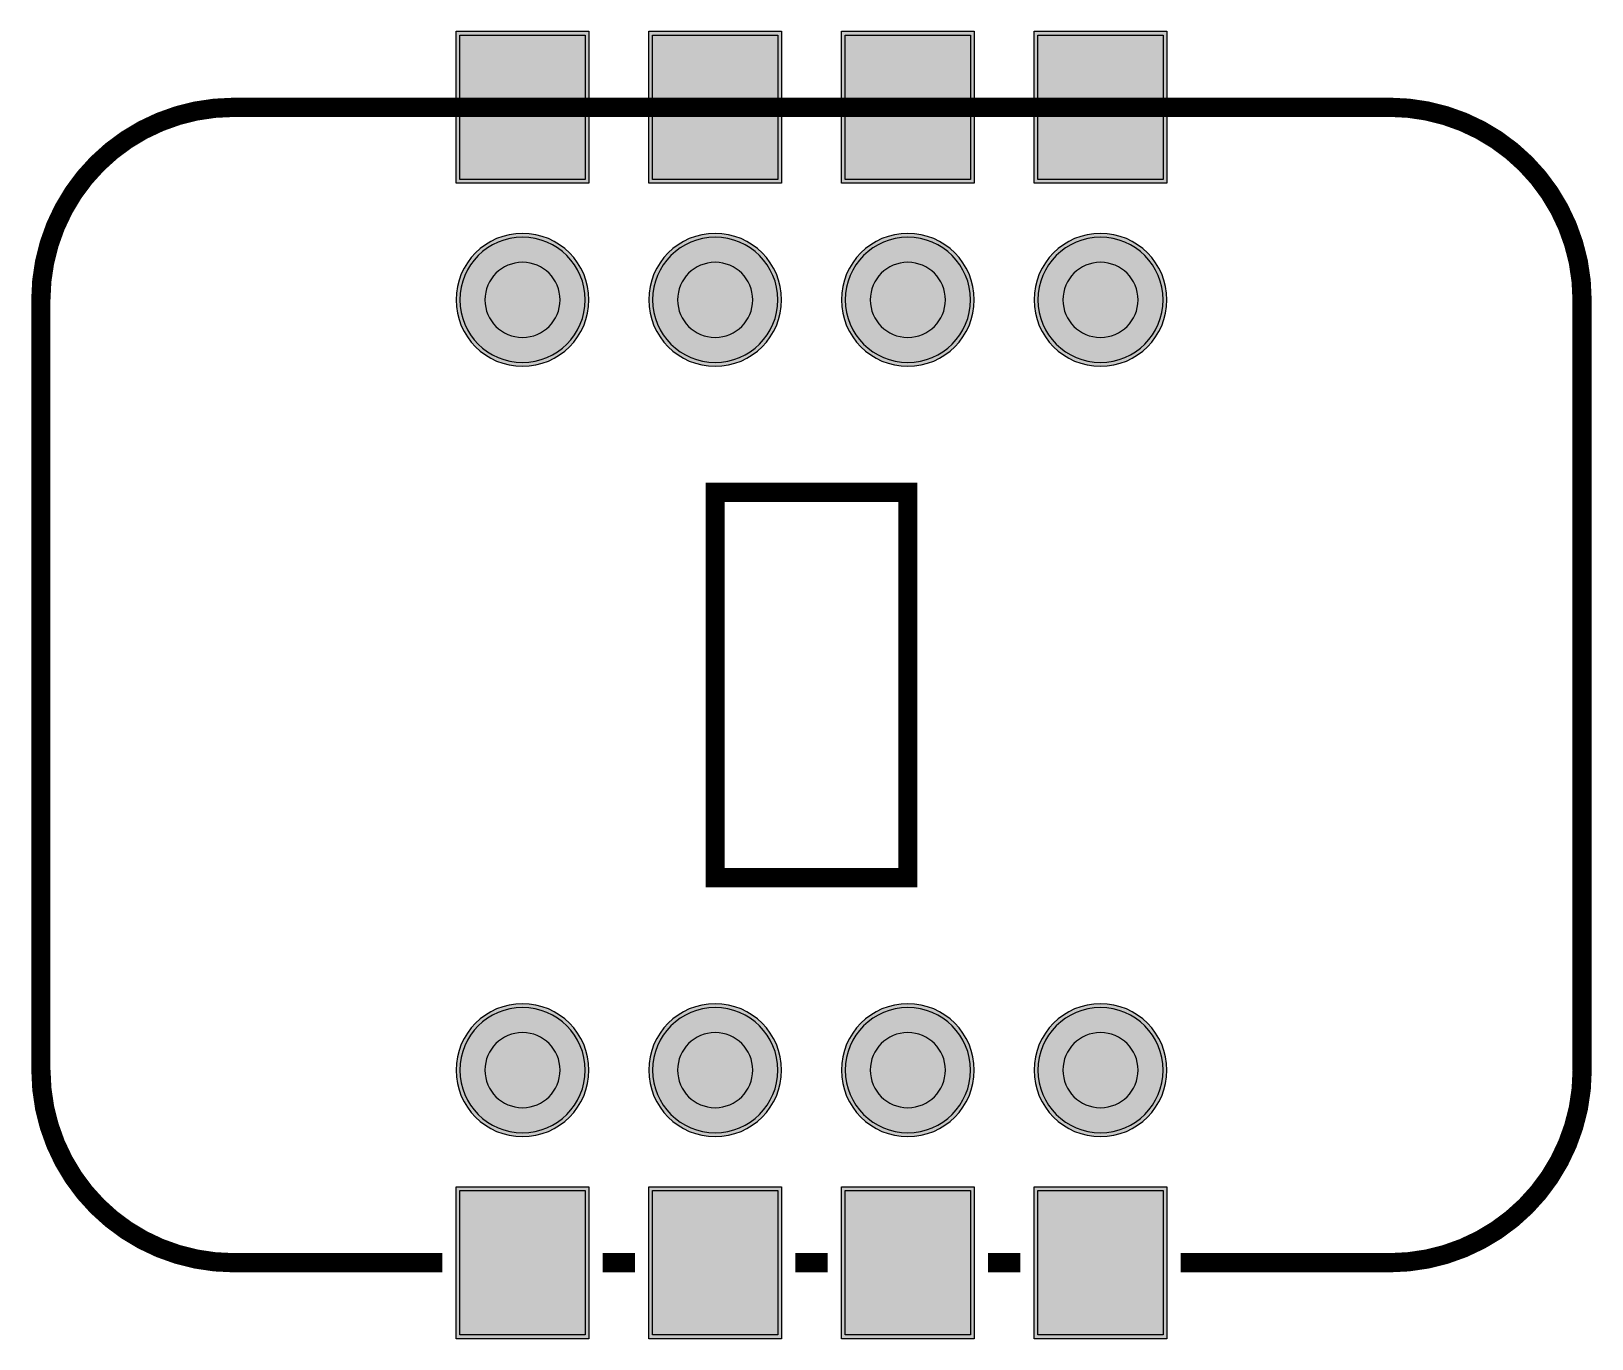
# Model space of a CAD drawing. Header units: millimetres. Extents: x -6.5 to 14.1, y -1 to 16.2.
import ezdxf

# ---------------------------------------------------------------- set-up
doc = ezdxf.new("R2010")
doc.units = ezdxf.units.MM
doc.header["$MEASUREMENT"] = 0
for name, color, linetype, true_color in [('Bottom-Layer', 7, 'Continuous', 0x0000ff), ('Bottom-Paste-Mask-Layer', 7, 'Continuous', 0x800000), ('Bottom-Solder-Mask-Layer', 7, 'Continuous', 0xaa00ff), ('Hole-Layer', 7, 'Continuous', 0x222222), ('Multi-Layer', 7, 'Continuous', 0xc0c0c0), ('Top-Layer', 7, 'Continuous', 0xff0000), ('Top-Paste-Mask-Layer', 7, 'Continuous', 0x808080), ('Top-Silkscreen-Layer', 7, 'Continuous', 0xffcc00), ('Top-Solder-Mask-Layer', 7, 'Continuous', 0x800080)]:
    doc.layers.add(name, color=color, linetype=linetype, true_color=true_color)

msp = doc.modelspace()

# ---------------------------------------------------------------- hatches: boundary and pattern name
at = {"layer": 'Bottom-Layer'}
for points in [[(-0.826, 12.7, 1), (0.826, 12.7, 1)], [(1.715, 12.7, 1), (3.366, 12.7, 1)], [(4.255, 12.7, 1), (5.906, 12.7, 1)], [(6.795, 12.7, 1), (8.446, 12.7, 1)], [(-0.826, 2.54, 1), (0.826, 2.54, 1)], [(1.715, 2.54, 1), (3.366, 2.54, 1)], [(4.255, 2.54, 1), (5.906, 2.54, 1)], [(6.795, 2.54, 1), (8.446, 2.54, 1)]]:
    msp.add_hatch(color=256, dxfattribs=at).paths.add_polyline_path(points)
at = {"layer": 'Bottom-Paste-Mask-Layer'}
for points in [[(-0.826, 12.7, 1), (0.826, 12.7, 1)], [(1.715, 12.7, 1), (3.366, 12.7, 1)], [(4.255, 12.7, 1), (5.906, 12.7, 1)], [(6.795, 12.7, 1), (8.446, 12.7, 1)], [(-0.826, 2.54, 1), (0.826, 2.54, 1)], [(1.715, 2.54, 1), (3.366, 2.54, 1)], [(4.255, 2.54, 1), (5.906, 2.54, 1)], [(6.795, 2.54, 1), (8.446, 2.54, 1)]]:
    msp.add_hatch(color=256, dxfattribs=at).paths.add_polyline_path(points)
at = {"layer": 'Bottom-Solder-Mask-Layer'}
for points in [[(-0.876, 12.7, 1), (0.876, 12.7, 1)], [(1.664, 12.7, 1), (3.416, 12.7, 1)], [(4.204, 12.7, 1), (5.956, 12.7, 1)], [(6.744, 12.7, 1), (8.496, 12.7, 1)], [(-0.876, 2.54, 1), (0.876, 2.54, 1)], [(1.664, 2.54, 1), (3.416, 2.54, 1)], [(4.204, 2.54, 1), (5.956, 2.54, 1)], [(6.744, 2.54, 1), (8.496, 2.54, 1)]]:
    msp.add_hatch(color=256, dxfattribs=at).paths.add_polyline_path(points)
at = {"layer": 'Hole-Layer'}
for points in [[(-0.495, 12.7, 1), (0.495, 12.7, 1)], [(2.045, 12.7, 1), (3.035, 12.7, 1)], [(4.585, 12.7, 1), (5.575, 12.7, 1)], [(7.125, 12.7, 1), (8.115, 12.7, 1)], [(-0.495, 2.54, 1), (0.495, 2.54, 1)], [(2.045, 2.54, 1), (3.035, 2.54, 1)], [(4.585, 2.54, 1), (5.575, 2.54, 1)], [(7.125, 2.54, 1), (8.115, 2.54, 1)]]:
    msp.add_hatch(color=256, dxfattribs=at).paths.add_polyline_path(points)
at = {"layer": 'Multi-Layer'}
for points in [[(-0.826, 12.7, 1), (0.826, 12.7, 1)], [(-0.826, 12.7, 1), (0.826, 12.7, 1)], [(-0.826, 12.7, 1), (0.826, 12.7, 1)], [(1.715, 12.7, 1), (3.366, 12.7, 1)], [(1.715, 12.7, 1), (3.366, 12.7, 1)], [(1.715, 12.7, 1), (3.366, 12.7, 1)], [(4.255, 12.7, 1), (5.906, 12.7, 1)], [(4.255, 12.7, 1), (5.906, 12.7, 1)], [(4.255, 12.7, 1), (5.906, 12.7, 1)], [(6.795, 12.7, 1), (8.446, 12.7, 1)], [(6.795, 12.7, 1), (8.446, 12.7, 1)], [(6.795, 12.7, 1), (8.446, 12.7, 1)], [(-0.826, 2.54, 1), (0.826, 2.54, 1)], [(-0.826, 2.54, 1), (0.826, 2.54, 1)], [(-0.826, 2.54, 1), (0.826, 2.54, 1)], [(1.715, 2.54, 1), (3.366, 2.54, 1)], [(1.715, 2.54, 1), (3.366, 2.54, 1)], [(1.715, 2.54, 1), (3.366, 2.54, 1)], [(4.255, 2.54, 1), (5.906, 2.54, 1)], [(4.255, 2.54, 1), (5.906, 2.54, 1)], [(4.255, 2.54, 1), (5.906, 2.54, 1)], [(6.795, 2.54, 1), (8.446, 2.54, 1)], [(6.795, 2.54, 1), (8.446, 2.54, 1)], [(6.795, 2.54, 1), (8.446, 2.54, 1)]]:
    msp.add_hatch(color=256, dxfattribs=at).paths.add_polyline_path(points)
at = {"layer": 'Top-Layer'}
for points in [[(-0.826, 14.288), (-0.826, 16.193), (0.826, 16.193), (0.826, 14.288)], [(1.715, 14.288), (1.715, 16.193), (3.366, 16.193), (3.366, 14.288)], [(4.255, 14.288), (4.255, 16.193), (5.906, 16.193), (5.906, 14.288)], [(6.795, 14.288), (6.795, 16.193), (8.446, 16.193), (8.446, 14.288)], [(-0.826, 12.7, 1), (0.826, 12.7, 1)], [(1.715, 12.7, 1), (3.366, 12.7, 1)], [(4.255, 12.7, 1), (5.906, 12.7, 1)], [(6.795, 12.7, 1), (8.446, 12.7, 1)], [(-0.826, 2.54, 1), (0.826, 2.54, 1)], [(1.715, 2.54, 1), (3.366, 2.54, 1)], [(4.255, 2.54, 1), (5.906, 2.54, 1)], [(6.795, 2.54, 1), (8.446, 2.54, 1)], [(-0.826, -0.953), (-0.826, 0.953), (0.826, 0.953), (0.826, -0.953)], [(1.715, -0.953), (1.715, 0.953), (3.366, 0.953), (3.366, -0.953)], [(4.255, -0.953), (4.255, 0.953), (5.906, 0.953), (5.906, -0.953)], [(6.795, -0.953), (6.795, 0.953), (8.446, 0.953), (8.446, -0.953)]]:
    msp.add_hatch(color=256, dxfattribs=at).paths.add_polyline_path(points)
at = {"layer": 'Top-Paste-Mask-Layer'}
for points in [[(-0.826, 14.288), (-0.826, 16.193), (0.826, 16.193), (0.826, 14.288)], [(1.715, 14.288), (1.715, 16.193), (3.366, 16.193), (3.366, 14.288)], [(4.255, 14.288), (4.255, 16.193), (5.906, 16.193), (5.906, 14.288)], [(6.795, 14.288), (6.795, 16.193), (8.446, 16.193), (8.446, 14.288)], [(-0.826, 12.7, 1), (0.826, 12.7, 1)], [(1.715, 12.7, 1), (3.366, 12.7, 1)], [(4.255, 12.7, 1), (5.906, 12.7, 1)], [(6.795, 12.7, 1), (8.446, 12.7, 1)], [(-0.826, 2.54, 1), (0.826, 2.54, 1)], [(1.715, 2.54, 1), (3.366, 2.54, 1)], [(4.255, 2.54, 1), (5.906, 2.54, 1)], [(6.795, 2.54, 1), (8.446, 2.54, 1)], [(-0.826, -0.953), (-0.826, 0.953), (0.826, 0.953), (0.826, -0.953)], [(1.715, -0.953), (1.715, 0.953), (3.366, 0.953), (3.366, -0.953)], [(4.255, -0.953), (4.255, 0.953), (5.906, 0.953), (5.906, -0.953)], [(6.795, -0.953), (6.795, 0.953), (8.446, 0.953), (8.446, -0.953)]]:
    msp.add_hatch(color=256, dxfattribs=at).paths.add_polyline_path(points)
at = {"layer": 'Top-Solder-Mask-Layer'}
for points in [[(-0.876, 14.237), (-0.876, 16.243), (0.876, 16.243), (0.876, 14.237)], [(1.664, 14.237), (1.664, 16.243), (3.416, 16.243), (3.416, 14.237)], [(4.204, 14.237), (4.204, 16.243), (5.956, 16.243), (5.956, 14.237)], [(6.744, 14.237), (6.744, 16.243), (8.496, 16.243), (8.496, 14.237)], [(-0.876, 12.7, 1), (0.876, 12.7, 1)], [(1.664, 12.7, 1), (3.416, 12.7, 1)], [(4.204, 12.7, 1), (5.956, 12.7, 1)], [(6.744, 12.7, 1), (8.496, 12.7, 1)], [(-0.876, 2.54, 1), (0.876, 2.54, 1)], [(1.664, 2.54, 1), (3.416, 2.54, 1)], [(4.204, 2.54, 1), (5.956, 2.54, 1)], [(6.744, 2.54, 1), (8.496, 2.54, 1)], [(-0.876, -1.003), (-0.876, 1.003), (0.876, 1.003), (0.876, -1.003)], [(1.664, -1.003), (1.664, 1.003), (3.416, 1.003), (3.416, -1.003)], [(4.204, -1.003), (4.204, 1.003), (5.956, 1.003), (5.956, -1.003)], [(6.744, -1.003), (6.744, 1.003), (8.496, 1.003), (8.496, -1.003)]]:
    msp.add_hatch(color=256, dxfattribs=at).paths.add_polyline_path(points)

# ---------------------------------------------------------------- linework, layer by layer
at = {"layer": 'Bottom-Layer'}
for points in [[(-0.826, 12.7, 1), (0.826, 12.7, 1)], [(1.715, 12.7, 1), (3.366, 12.7, 1)], [(4.255, 12.7, 1), (5.906, 12.7, 1)], [(6.795, 12.7, 1), (8.446, 12.7, 1)], [(-0.826, 2.54, 1), (0.826, 2.54, 1)], [(1.715, 2.54, 1), (3.366, 2.54, 1)], [(4.255, 2.54, 1), (5.906, 2.54, 1)], [(6.795, 2.54, 1), (8.446, 2.54, 1)]]:
    msp.add_lwpolyline(points, format="xyb", close=True, dxfattribs=at)
at = {"layer": 'Bottom-Paste-Mask-Layer'}
for points in [[(-0.826, 12.7, 1), (0.826, 12.7, 1)], [(1.715, 12.7, 1), (3.366, 12.7, 1)], [(4.255, 12.7, 1), (5.906, 12.7, 1)], [(6.795, 12.7, 1), (8.446, 12.7, 1)], [(-0.826, 2.54, 1), (0.826, 2.54, 1)], [(1.715, 2.54, 1), (3.366, 2.54, 1)], [(4.255, 2.54, 1), (5.906, 2.54, 1)], [(6.795, 2.54, 1), (8.446, 2.54, 1)]]:
    msp.add_lwpolyline(points, format="xyb", close=True, dxfattribs=at)
at = {"layer": 'Bottom-Solder-Mask-Layer'}
for points in [[(-0.876, 12.7, 1), (0.876, 12.7, 1)], [(6.744, 12.7, 1), (8.496, 12.7, 1)], [(-0.876, 2.54, 1), (0.876, 2.54, 1)], [(6.744, 2.54, 1), (8.496, 2.54, 1)]]:
    msp.add_lwpolyline(points, format="xyb", close=True, dxfattribs=at)
for points in [[(1.664, 12.7, 1), (3.416, 12.7), (3.416, 12.7, 1), (1.664, 12.7)], [(4.204, 12.7, 1), (5.956, 12.7), (5.956, 12.7, 1), (4.204, 12.7)], [(1.664, 2.54, 1), (3.416, 2.54), (3.416, 2.54, 1), (1.664, 2.54)], [(4.204, 2.54, 1), (5.956, 2.54), (5.956, 2.54, 1), (4.204, 2.54)]]:
    msp.add_lwpolyline(points, format="xyb", dxfattribs=at)
at = {"layer": 'Hole-Layer'}
for points in [[(-0.495, 12.7, 1), (0.495, 12.7, 1)], [(-0.495, 2.54, 1), (0.495, 2.54, 1)]]:
    msp.add_lwpolyline(points, format="xyb", close=True, dxfattribs=at)
for points in [[(2.045, 12.7, 1), (3.035, 12.7), (3.035, 12.7, 1), (2.045, 12.7)], [(4.585, 12.7, 1), (5.575, 12.7), (5.575, 12.7, 1), (4.585, 12.7)], [(7.125, 12.7, 1), (8.115, 12.7), (8.115, 12.7, 1), (7.125, 12.7)], [(2.045, 2.54, 1), (3.035, 2.54), (3.035, 2.54, 1), (2.045, 2.54)], [(4.585, 2.54, 1), (5.575, 2.54), (5.575, 2.54, 1), (4.585, 2.54)], [(7.125, 2.54, 1), (8.115, 2.54), (8.115, 2.54, 1), (7.125, 2.54)]]:
    msp.add_lwpolyline(points, format="xyb", dxfattribs=at)
at = {"layer": 'Multi-Layer'}
for points in [[(-0.826, 12.7, 1), (0.826, 12.7, 1)], [(-0.826, 12.7, 1), (0.826, 12.7, 1)], [(-0.826, 12.7, 1), (0.826, 12.7, 1)], [(1.715, 12.7, 1), (3.366, 12.7, 1)], [(1.715, 12.7, 1), (3.366, 12.7, 1)], [(1.715, 12.7, 1), (3.366, 12.7, 1)], [(4.255, 12.7, 1), (5.906, 12.7, 1)], [(4.255, 12.7, 1), (5.906, 12.7, 1)], [(4.255, 12.7, 1), (5.906, 12.7, 1)], [(6.795, 12.7, 1), (8.446, 12.7, 1)], [(6.795, 12.7, 1), (8.446, 12.7, 1)], [(6.795, 12.7, 1), (8.446, 12.7, 1)], [(-0.826, 2.54, 1), (0.826, 2.54, 1)], [(-0.826, 2.54, 1), (0.826, 2.54, 1)], [(-0.826, 2.54, 1), (0.826, 2.54, 1)], [(1.715, 2.54, 1), (3.366, 2.54, 1)], [(1.715, 2.54, 1), (3.366, 2.54, 1)], [(1.715, 2.54, 1), (3.366, 2.54, 1)], [(4.255, 2.54, 1), (5.906, 2.54, 1)], [(4.255, 2.54, 1), (5.906, 2.54, 1)], [(4.255, 2.54, 1), (5.906, 2.54, 1)], [(6.795, 2.54, 1), (8.446, 2.54, 1)], [(6.795, 2.54, 1), (8.446, 2.54, 1)], [(6.795, 2.54, 1), (8.446, 2.54, 1)]]:
    msp.add_lwpolyline(points, format="xyb", close=True, dxfattribs=at)
at = {"layer": 'Top-Layer'}
for points in [[(-0.826, 14.288), (-0.826, 16.193), (0.826, 16.193), (0.826, 14.288)], [(1.715, 14.288), (1.715, 16.193), (3.366, 16.193), (3.366, 14.288)], [(4.255, 14.288), (4.255, 16.193), (5.906, 16.193), (5.906, 14.288)], [(6.795, 14.288), (6.795, 16.193), (8.446, 16.193), (8.446, 14.288)], [(-0.826, -0.953), (-0.826, 0.953), (0.826, 0.953), (0.826, -0.953)], [(1.715, -0.953), (1.715, 0.953), (3.366, 0.953), (3.366, -0.953)], [(4.255, -0.953), (4.255, 0.953), (5.906, 0.953), (5.906, -0.953)], [(6.795, -0.953), (6.795, 0.953), (8.446, 0.953), (8.446, -0.953)]]:
    msp.add_lwpolyline(points, close=True, dxfattribs=at)
for points in [[(-0.826, 12.7, 1), (0.826, 12.7, 1)], [(1.715, 12.7, 1), (3.366, 12.7, 1)], [(4.255, 12.7, 1), (5.906, 12.7, 1)], [(6.795, 12.7, 1), (8.446, 12.7, 1)], [(-0.826, 2.54, 1), (0.826, 2.54, 1)], [(1.715, 2.54, 1), (3.366, 2.54, 1)], [(4.255, 2.54, 1), (5.906, 2.54, 1)], [(6.795, 2.54, 1), (8.446, 2.54, 1)]]:
    msp.add_lwpolyline(points, format="xyb", close=True, dxfattribs=at)
at = {"layer": 'Top-Paste-Mask-Layer'}
for points in [[(-0.826, 14.288), (-0.826, 16.193), (0.826, 16.193), (0.826, 14.288)], [(1.715, 14.288), (1.715, 16.193), (3.366, 16.193), (3.366, 14.288)], [(4.255, 14.288), (4.255, 16.193), (5.906, 16.193), (5.906, 14.288)], [(6.795, 14.288), (6.795, 16.193), (8.446, 16.193), (8.446, 14.288)], [(-0.826, -0.953), (-0.826, 0.953), (0.826, 0.953), (0.826, -0.953)], [(1.715, -0.953), (1.715, 0.953), (3.366, 0.953), (3.366, -0.953)], [(4.255, -0.953), (4.255, 0.953), (5.906, 0.953), (5.906, -0.953)], [(6.795, -0.953), (6.795, 0.953), (8.446, 0.953), (8.446, -0.953)]]:
    msp.add_lwpolyline(points, close=True, dxfattribs=at)
for points in [[(-0.826, 12.7, 1), (0.826, 12.7, 1)], [(1.715, 12.7, 1), (3.366, 12.7, 1)], [(4.255, 12.7, 1), (5.906, 12.7, 1)], [(6.795, 12.7, 1), (8.446, 12.7, 1)], [(-0.826, 2.54, 1), (0.826, 2.54, 1)], [(1.715, 2.54, 1), (3.366, 2.54, 1)], [(4.255, 2.54, 1), (5.906, 2.54, 1)], [(6.795, 2.54, 1), (8.446, 2.54, 1)]]:
    msp.add_lwpolyline(points, format="xyb", close=True, dxfattribs=at)
at = {"layer": 'Top-Silkscreen-Layer', "const_width": 0.254}
for points in [[(-6.35, 12.7, -0.414), (-3.81, 15.239)], [(11.43, 15.24, -0.414), (13.969, 12.7)], [(-3.81, 0, -0.414), (-6.349, 2.54)], [(13.97, 2.538, -0.414), (11.43, 0)]]:
    msp.add_lwpolyline(points, format="xyb", dxfattribs=at)
for points in [[(-3.81, 15.24), (11.43, 15.24)], [(-6.35, 12.7), (-6.35, 2.54)], [(13.969, 12.7), (13.969, 2.538)], [(-1.057, 0), (-3.81, 0)], [(1.483, 0), (1.057, 0)], [(4.023, 0), (3.597, 0)], [(6.563, 0), (6.137, 0)], [(8.677, 0), (11.43, 0)]]:
    msp.add_lwpolyline(points, dxfattribs=at)
msp.add_lwpolyline([(2.54, 10.16), (5.08, 10.16), (5.08, 5.08), (2.54, 5.08)], close=True, dxfattribs=at)
at = {"layer": 'Top-Solder-Mask-Layer'}
for points in [[(-0.876, 14.237), (-0.876, 16.243), (0.876, 16.243), (0.876, 14.237)], [(1.664, 14.237), (1.664, 16.243), (3.416, 16.243), (3.416, 14.237)], [(4.204, 14.237), (4.204, 16.243), (5.956, 16.243), (5.956, 14.237)], [(6.744, 14.237), (6.744, 16.243), (8.496, 16.243), (8.496, 14.237)], [(-0.876, -1.003), (-0.876, 1.003), (0.876, 1.003), (0.876, -1.003)], [(1.664, -1.003), (1.664, 1.003), (3.416, 1.003), (3.416, -1.003)], [(4.204, -1.003), (4.204, 1.003), (5.956, 1.003), (5.956, -1.003)], [(6.744, -1.003), (6.744, 1.003), (8.496, 1.003), (8.496, -1.003)]]:
    msp.add_lwpolyline(points, close=True, dxfattribs=at)
for points in [[(-0.876, 12.7, 1), (0.876, 12.7, 1)], [(6.744, 12.7, 1), (8.496, 12.7, 1)], [(-0.876, 2.54, 1), (0.876, 2.54, 1)], [(6.744, 2.54, 1), (8.496, 2.54, 1)]]:
    msp.add_lwpolyline(points, format="xyb", close=True, dxfattribs=at)
for points in [[(1.664, 12.7, 1), (3.416, 12.7), (3.416, 12.7, 1), (1.664, 12.7)], [(4.204, 12.7, 1), (5.956, 12.7), (5.956, 12.7, 1), (4.204, 12.7)], [(1.664, 2.54, 1), (3.416, 2.54), (3.416, 2.54, 1), (1.664, 2.54)], [(4.204, 2.54, 1), (5.956, 2.54), (5.956, 2.54, 1), (4.204, 2.54)]]:
    msp.add_lwpolyline(points, format="xyb", dxfattribs=at)

doc.saveas('drawing.dxf')
